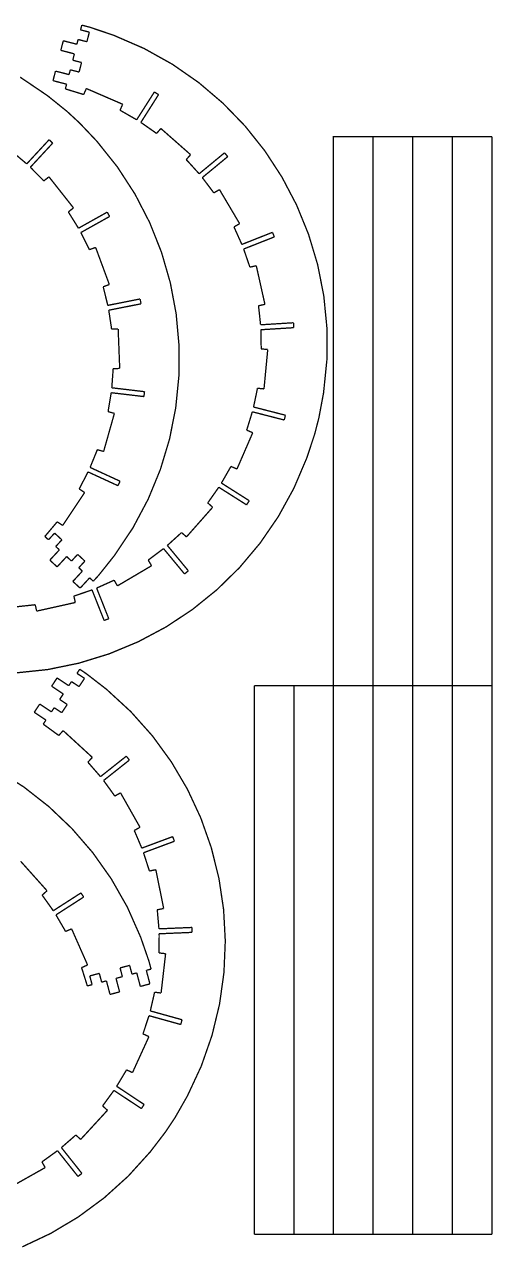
# Model space of a CAD drawing. Extents: x 0 to 30.9, y 0 to 15.1.
# Drawn here: x 25.3 to 30.88, y 0.34 to 14.95 of the extents above; entities that cross this region are included whole.
import ezdxf

# ---------------------------------------------------------------- set-up
doc = ezdxf.new("R2010")
doc.units = 0
doc.layers.get('0').update_dxf_attribs({"linetype": 'CONTINUOUS'})

msp = doc.modelspace()

# ---------------------------------------------------------------- linework, layer by layer
at = {"color": 5, "const_width": 0.015748}
for points in [[(25.1917, 7.20285), (25.5729, 7.24306), (25.9454, 7.3195), (26.3067, 7.43088), (26.6544, 7.57579), (26.9863, 7.75276), (27.2997, 7.96039), (27.5926, 8.19732), (27.8625, 8.46208), (28.1069, 8.75331), (28.3238, 9.0695), (28.5103, 9.40935), (28.6644, 9.77138), (28.7587, 10.0572), (28.7836, 10.1542), (28.8085, 10.2512), (28.8639, 10.5471), (28.9035, 10.9385), (28.904, 11.3262), (28.8667, 11.7077), (28.7931, 12.0808), (28.6843, 12.4429), (28.5421, 12.7917), (28.3676, 13.1248), (28.1624, 13.4399), (27.9276, 13.7346), (27.6649, 14.0064), (27.3756, 14.2531), (27.061, 14.4722), (26.7225, 14.6612), (26.3617, 14.8181), (26.0765, 14.9146), (25.9797, 14.9401)], [(25.965, 14.8831), (25.9797, 14.9401)], [(25.7294, 14.6387), (25.7589, 14.7532)], [(25.7589, 14.7532), (25.921, 14.7115)], [(25.921, 14.7115), (25.9357, 14.7687)], [(25.9357, 14.7687), (26.0406, 14.7418)], [(26.07, 14.8561), (25.965, 14.8831)], [(26.0406, 14.7418), (26.07, 14.8561)], [(25.8915, 14.5971), (25.7294, 14.6387)], [(25.8719, 14.5208), (25.8915, 14.5971)], [(25.9768, 14.4939), (25.8719, 14.5208)], [(25.9474, 14.3794), (25.9768, 14.4939)], [(26.1168, 8.29861), (26.1842, 8.37267), (26.3715, 8.60829), (26.5897, 8.93565), (26.7715, 9.27806), (26.9172, 9.63271), (27.0267, 9.99681), (27.1, 10.3677), (27.1375, 10.7425), (27.1392, 11.1186), (27.1053, 11.4931), (27.0357, 11.8633), (26.9307, 12.2266), (26.7904, 12.5799), (26.615, 12.9208), (26.4043, 13.2463), (26.1589, 13.5538), (25.9519, 13.7724), (25.8785, 13.8403), (25.805, 13.9083), (25.5707, 14.0975), (25.245, 14.3182)], [(25.6364, 14.2765), (25.6657, 14.391)], [(25.6657, 14.391), (25.8278, 14.3493)], [(25.8278, 14.3493), (25.8425, 14.4065)], [(25.8425, 14.4065), (25.9474, 14.3794)], [(25.7983, 14.2349), (25.6364, 14.2765)], [(25.7836, 14.1776), (25.7983, 14.2349)], [(26.0024, 14.1106), (25.9843, 14.1168), (25.8021, 14.1726), (25.7836, 14.1776)], [(26.0336, 14.1828), (26.0024, 14.1106)], [(26.4672, 13.995), (26.0336, 14.1828)], [(26.8456, 14.1415), (26.6343, 13.8091)], [(26.6842, 13.7774), (26.8953, 14.1099)], [(26.8953, 14.1099), (26.8456, 14.1415)], [(26.4358, 13.9228), (26.4672, 13.995)], [(26.6343, 13.8091), (26.6181, 13.8192), (26.4528, 13.9139), (26.4358, 13.9228)], [(26.8714, 13.6461), (26.8561, 13.6576), (26.7001, 13.767), (26.6842, 13.7774)], [(26.9236, 13.7051), (26.8714, 13.6461)], [(27.2778, 13.3926), (26.9236, 13.7051)], [(29.4546, 13.6065), (29.9269, 13.6065)], [(29.9269, 13.6065), (29.9269, 7.05138)], [(29.9269, 13.6065), (30.3994, 13.6065)], [(30.3994, 13.6065), (30.3994, 7.05138)], [(30.3994, 13.6065), (30.8718, 13.6065)], [(30.8718, 13.6065), (30.8718, 7.05138)], [(25.5896, 13.5713), (25.3222, 13.2821)], [(25.3656, 13.242), (25.6329, 13.5312)], [(25.6329, 13.5312), (25.5896, 13.5713)], [(25.3222, 13.2821), (25.3081, 13.2949), (25.1624, 13.4178), (25.1474, 13.4295)], [(27.2257, 13.3336), (27.2778, 13.3926)], [(27.3793, 13.1641), (27.3671, 13.1787), (27.239, 13.3199), (27.2257, 13.3336)], [(27.6829, 13.415), (27.3793, 13.1641)], [(27.4169, 13.1185), (27.7206, 13.3695)], [(27.7206, 13.3695), (27.6829, 13.415)], [(25.5263, 13.0793), (25.5133, 13.0933), (25.3794, 13.2289), (25.3656, 13.242)], [(25.5881, 13.128), (25.5263, 13.0793)], [(25.8806, 12.757), (25.5881, 13.128)], [(27.5544, 12.9358), (27.5436, 12.9515), (27.4289, 13.1038), (27.4169, 13.1185)], [(27.6222, 12.9759), (27.5544, 12.9358)], [(27.8626, 12.5691), (27.6222, 12.9759)], [(25.8187, 12.7082), (25.8806, 12.757)], [(25.9394, 12.514), (25.93, 12.5305), (25.8293, 12.6924), (25.8187, 12.7082)], [(26.2831, 12.7064), (25.9394, 12.514)], [(26.3119, 12.6549), (26.2831, 12.7064)], [(25.9683, 12.4625), (26.3119, 12.6549)], [(27.7949, 12.5291), (27.8626, 12.5691)], [(26.0708, 12.258), (26.0629, 12.2753), (25.9775, 12.4458), (25.9683, 12.4625)], [(27.8886, 12.3204), (27.8814, 12.3381), (27.8032, 12.512), (27.7949, 12.5291)], [(28.2547, 12.4653), (27.8886, 12.3204)], [(27.9103, 12.2655), (28.2765, 12.4104)], [(28.2765, 12.4104), (28.2547, 12.4653)], [(26.1447, 12.2853), (26.0708, 12.258)], [(26.3082, 11.842), (26.1447, 12.2853)], [(27.9846, 12.0492), (27.979, 12.0675), (27.9171, 12.2477), (27.9103, 12.2655)], [(28.0615, 12.0663), (27.9846, 12.0492)], [(28.1643, 11.6053), (28.0615, 12.0663)], [(26.2343, 11.8147), (26.3082, 11.842)], [(26.2892, 11.5927), (26.2853, 11.6114), (26.2396, 11.7964), (26.2343, 11.8147)], [(26.6754, 11.6695), (26.2892, 11.5927)], [(26.3006, 11.5348), (26.6869, 11.6116)], [(26.335, 11.3087), (26.3328, 11.3276), (26.3042, 11.5161), (26.3006, 11.5348)], [(26.6869, 11.6116), (26.6754, 11.6695)], [(28.0875, 11.5881), (28.1643, 11.6053)], [(28.1121, 11.3607), (28.1108, 11.3798), (28.0901, 11.5693), (28.0875, 11.5881)], [(26.4136, 11.3117), (26.335, 11.3087)], [(26.4322, 10.8396), (26.4136, 11.3117)], [(28.5053, 11.3853), (28.1121, 11.3607)], [(28.1158, 11.3018), (28.5089, 11.3264)], [(28.1197, 11.0731), (28.12, 11.0922), (28.1168, 11.2828), (28.1158, 11.3018)], [(28.5089, 11.3264), (28.5053, 11.3853)], [(28.1981, 11.0657), (28.1197, 11.0731)], [(28.1535, 10.5953), (28.1981, 11.0657)], [(26.3369, 10.6085), (26.339, 10.6274), (26.3528, 10.8175), (26.3535, 10.8366)], [(26.3535, 10.8366), (26.4322, 10.8396)], [(26.2928, 10.3241), (26.2965, 10.3428), (26.3276, 10.5309), (26.33, 10.5498)], [(26.33, 10.5498), (26.7211, 10.5035)], [(26.7281, 10.5621), (26.3369, 10.6085)], [(26.7211, 10.5035), (26.7281, 10.5621)], [(28.0283, 10.3789), (28.0328, 10.3975), (28.0718, 10.584), (28.075, 10.6028)], [(28.075, 10.6028), (28.1535, 10.5953)], [(28.4097, 10.2808), (28.0283, 10.3789)], [(26.2403, 9.84804), (26.3686, 10.3027)], [(26.3686, 10.3027), (26.2928, 10.3241)], [(27.9465, 10.103), (27.9528, 10.121), (28.0086, 10.3033), (28.0136, 10.3217)], [(28.0136, 10.3217), (28.395, 10.2236)], [(28.395, 10.2236), (28.4097, 10.2808)], [(28.0189, 10.0717), (27.9465, 10.103)], [(27.831, 9.63818), (28.0189, 10.0717)], [(26.0783, 9.65756), (26.0861, 9.67497), (26.1581, 9.85151), (26.1646, 9.86942)], [(26.1646, 9.86942), (26.2403, 9.84804)], [(26.436, 9.49268), (26.0783, 9.65756)], [(27.6451, 9.47103), (27.6551, 9.48725), (27.7499, 9.65261), (27.7588, 9.66949)], [(27.7588, 9.66949), (27.831, 9.63818)], [(25.9485, 9.40082), (25.9578, 9.41743), (26.0454, 9.58675), (26.0536, 9.60394)], [(26.0536, 9.60394), (26.4112, 9.43901)], [(26.4112, 9.43901), (26.436, 9.49268)], [(25.7515, 8.96425), (26.0139, 9.3571)], [(26.0139, 9.3571), (25.9485, 9.40082)], [(27.4821, 9.23394), (27.4936, 9.24918), (27.6031, 9.40522), (27.6133, 9.42117)], [(27.6133, 9.42117), (27.9458, 9.21001)], [(27.9775, 9.25988), (27.6451, 9.47103)], [(27.5411, 9.18181), (27.4821, 9.23394)], [(27.9458, 9.21001), (27.9775, 9.25988)], [(27.2286, 8.82758), (27.5411, 9.18181)], [(25.5386, 8.83317), (25.5514, 8.84733), (25.6742, 8.99306), (25.686, 9.00803)], [(25.686, 9.00803), (25.7515, 8.96425)], [(25.5821, 8.79297), (25.5386, 8.83317)], [(25.6556, 8.87244), (25.5821, 8.79297)], [(25.7422, 8.79232), (25.6556, 8.87244)], [(25.6688, 8.71278), (25.7422, 8.79232)], [(27.0001, 8.72601), (27.0146, 8.73833), (27.1558, 8.86638), (27.1696, 8.87967)], [(27.1696, 8.87967), (27.2286, 8.82758)], [(25.5985, 8.54986), (25.7121, 8.67269)], [(25.7121, 8.67269), (25.6688, 8.71278)], [(25.9301, 8.6186), (25.8567, 8.53907)], [(26.0168, 8.53842), (25.9301, 8.6186)], [(26.7718, 8.55089), (26.7875, 8.56179), (26.9397, 8.67643), (26.9546, 8.68842)], [(26.9546, 8.68842), (27.2056, 8.38488)], [(27.251, 8.42247), (27.0001, 8.72601)], [(25.6853, 8.46967), (25.5985, 8.54986)], [(25.7989, 8.59256), (25.6853, 8.46967)], [(25.8567, 8.53907), (25.7989, 8.59256)], [(25.9435, 8.45888), (26.0168, 8.53842)], [(26.4051, 8.24274), (26.8119, 8.48307)], [(26.8119, 8.48307), (26.7718, 8.55089)], [(25.8732, 8.29596), (25.9868, 8.41883)], [(25.9868, 8.41883), (25.9435, 8.45888)], [(26.0735, 8.33865), (25.9599, 8.21576)], [(26.1168, 8.29861), (26.0735, 8.33865)], [(27.2056, 8.38488), (27.251, 8.42247)], [(25.9599, 8.21576), (25.8732, 8.29596)], [(25.8853, 8.12076), (25.9035, 8.12631), (26.0838, 8.18826), (26.1015, 8.1951)], [(26.1015, 8.1951), (26.2464, 7.82883)], [(26.1565, 8.21679), (26.1742, 8.22401), (26.3479, 8.30214), (26.3651, 8.31054)], [(26.3014, 7.85058), (26.1565, 8.21679)], [(26.3651, 8.31054), (26.4051, 8.24274)], [(25.4413, 7.94103), (25.9024, 8.04389)], [(25.9024, 8.04389), (25.8853, 8.12076)], [(25.1967, 7.99322), (25.2157, 7.99457), (25.4053, 8.01519), (25.4242, 8.0179)], [(25.4242, 8.0179), (25.4413, 7.94103)], [(26.2464, 7.82883), (26.3014, 7.85058)], [(25.2689, 0.347657), (25.6106, 0.509386), (25.9369, 0.704372), (26.2454, 0.932129), (26.5331, 1.19206), (26.7972, 1.48361), (26.98, 1.72282), (27.0354, 1.80621), (27.0907, 1.88965), (27.2399, 2.1511), (27.4057, 2.50792), (27.5332, 2.87403), (27.6231, 3.24675), (27.6756, 3.62332), (27.6917, 4.00103), (27.6715, 4.37717), (27.6158, 4.74914), (27.5251, 5.1141), (27.4, 5.4694), (27.2408, 5.81233), (27.0482, 6.14019), (26.8228, 6.45025), (26.565, 6.73986), (26.2756, 7.00629), (26.0376, 7.19081), (25.9547, 7.24675)], [(25.9221, 7.19764), (25.9547, 7.24675)], [(26.0124, 7.13781), (25.9221, 7.19764)], [(25.6196, 7.044), (25.6847, 7.14247)], [(25.7589, 6.95156), (25.6196, 7.044)], [(25.6847, 7.14247), (25.8242, 7.04997)], [(25.8242, 7.04997), (25.8569, 7.09918)], [(25.8569, 7.09918), (25.9471, 7.03933)], [(25.9471, 7.03933), (26.0124, 7.13781)], [(28.5097, 7.05138), (28.0372, 7.05138)], [(28.0372, 7.05138), (28.0372, 0.496257)], [(29.9269, 7.05138), (29.4546, 7.05138)], [(29.4546, 0.496257), (29.4546, 7.05138)], [(30.3994, 7.05138), (29.9269, 7.05138)], [(29.9269, 0.496257), (29.9269, 7.05138)], [(30.8718, 7.05138), (30.3994, 7.05138)], [(30.3994, 0.496257), (30.3994, 7.05138)], [(30.8718, 0.496257), (30.8718, 7.05138)], [(25.7154, 6.8859), (25.7589, 6.95156)], [(25.8057, 6.82607), (25.7154, 6.8859)], [(25.4128, 6.73232), (25.4781, 6.83074)], [(25.5522, 6.63986), (25.4128, 6.73232)], [(25.4781, 6.83074), (25.6175, 6.73828)], [(25.6175, 6.73828), (25.6501, 6.78749)], [(25.6501, 6.78749), (25.7404, 6.72765)], [(25.7404, 6.72765), (25.8057, 6.82607)], [(25.5196, 6.5905), (25.5522, 6.63986)], [(25.7042, 6.45551), (25.6892, 6.46733), (25.5353, 6.57981), (25.5196, 6.5905)], [(25.7575, 6.51357), (25.7042, 6.45551)], [(26.1054, 6.19407), (25.7575, 6.51357)], [(26.0522, 6.13607), (26.1054, 6.19407)], [(26.2025, 5.9636), (26.1904, 5.97846), (26.0653, 6.12218), (26.0522, 6.13607)], [(26.511, 6.2085), (26.2025, 5.9636)], [(26.2392, 5.91737), (26.5476, 6.16228)], [(26.5476, 6.16228), (26.511, 6.2085)], [(26.8065, 3.66553), (26.7801, 3.76215), (26.6818, 4.04665), (26.5226, 4.40647), (26.3311, 4.7436), (26.11, 5.05675), (25.8614, 5.34446), (25.5878, 5.60531), (25.2915, 5.83806), (24.9751, 6.04124)], [(26.3731, 5.73193), (26.3624, 5.74783), (26.2508, 5.90235), (26.2392, 5.91737)], [(26.4417, 5.77061), (26.3731, 5.73193)], [(26.6739, 5.35926), (26.4417, 5.77061)], [(26.6054, 5.32053), (26.6739, 5.35926)], [(26.695, 5.11008), (26.6881, 5.12793), (26.6135, 5.30328), (26.6054, 5.32053)], [(27.064, 5.24767), (26.695, 5.11008)], [(26.7156, 5.05474), (27.0846, 5.19233)], [(27.0846, 5.19233), (27.064, 5.24767)], [(26.7857, 4.83703), (26.7804, 4.85542), (26.7221, 5.03683), (26.7156, 5.05474)], [(25.5651, 4.60097), (25.2503, 4.95313)], [(26.8628, 4.85265), (26.7857, 4.83703)], [(26.9567, 4.3896), (26.8628, 4.85265)], [(25.5064, 4.5485), (25.5651, 4.60097)], [(25.639, 4.36208), (25.6285, 4.37804), (25.5181, 4.53342), (25.5064, 4.5485)], [(25.97, 4.57547), (25.639, 4.36208)], [(25.671, 4.31244), (26.0019, 4.52582)], [(26.0019, 4.52582), (25.97, 4.57547)], [(26.8794, 4.37397), (26.9567, 4.3896)], [(25.786, 4.11475), (25.7771, 4.13157), (25.6811, 4.29633), (25.671, 4.31244)], [(26.8996, 4.14615), (26.8986, 4.16521), (26.8817, 4.35508), (26.8794, 4.37397)], [(25.8581, 4.14654), (25.786, 4.11475)], [(26.0488, 3.71431), (25.8581, 4.14654)], [(27.2931, 4.16297), (26.8996, 4.14615)], [(26.9015, 3.85846), (26.9022, 3.8775), (26.9028, 4.06814), (26.9021, 4.08718)], [(26.9021, 4.08718), (27.2957, 4.104)], [(27.2957, 4.104), (27.2931, 4.16297)], [(26.9797, 3.84944), (26.9015, 3.85846)], [(26.9258, 3.3801), (26.9797, 3.84944)], [(25.9767, 3.68251), (26.0488, 3.71431)], [(26.0451, 3.46431), (26.0401, 3.48269), (25.9831, 3.66456), (25.9767, 3.68251)], [(26.5506, 3.70985), (26.4364, 3.67969)], [(26.4364, 3.67969), (26.464, 3.57497)], [(26.5782, 3.60519), (26.5506, 3.70985)], [(26.8065, 3.66553), (26.7494, 3.65044)], [(26.7494, 3.65044), (26.7922, 3.48867)], [(26.189, 3.61426), (26.0747, 3.5841)], [(26.0747, 3.5841), (26.1025, 3.47944)], [(26.2165, 3.5096), (26.189, 3.61426)], [(26.2737, 3.52468), (26.2165, 3.5096)], [(26.3165, 3.3629), (26.2737, 3.52468)], [(26.464, 3.57497), (26.3879, 3.5549)], [(26.3879, 3.5549), (26.4307, 3.39312)], [(26.6353, 3.62028), (26.5782, 3.60519)], [(26.6781, 3.4585), (26.6353, 3.62028)], [(26.1025, 3.47944), (26.0451, 3.46431)], [(26.4307, 3.39312), (26.3165, 3.3629)], [(26.7922, 3.48867), (26.6781, 3.4585)], [(26.7964, 3.16618), (26.8014, 3.18463), (26.844, 3.37039), (26.8475, 3.38911)], [(26.8475, 3.38911), (26.9258, 3.3801)], [(26.7092, 2.89199), (26.7158, 2.90989), (26.7753, 3.09099), (26.7806, 3.10926)], [(26.7806, 3.10926), (27.16, 3.00369)], [(27.1758, 3.0606), (26.7964, 3.16618)], [(27.16, 3.00369), (27.1758, 3.0606)], [(26.5846, 2.42953), (26.7808, 2.85926)], [(26.7808, 2.85926), (26.7092, 2.89199)], [(26.3953, 2.26606), (26.4057, 2.28207), (26.5038, 2.44558), (26.5129, 2.46224)], [(26.5129, 2.46224), (26.5846, 2.42953)], [(26.2278, 2.03217), (26.2396, 2.04715), (26.3519, 2.20107), (26.3626, 2.21685)], [(26.3626, 2.21685), (26.691, 1.99918)], [(26.7236, 2.04839), (26.3953, 2.26606)], [(26.691, 1.99918), (26.7236, 2.04839)], [(25.9662, 1.63092), (26.2857, 1.97894)], [(26.2857, 1.97894), (26.2278, 2.03217)], [(25.7358, 1.5339), (25.7506, 1.5459), (25.8943, 1.67111), (25.9082, 1.68414)], [(25.9082, 1.68414), (25.9662, 1.63092)], [(25.5042, 1.36328), (25.52, 1.37392), (25.6744, 1.48546), (25.6896, 1.49718)], [(25.6896, 1.49718), (25.9344, 1.18875)], [(25.9807, 1.22548), (25.7358, 1.5339)], [(25.5429, 1.29471), (25.5042, 1.36328)], [(25.1314, 1.06245), (25.5429, 1.29471)], [(25.9344, 1.18875), (25.9807, 1.22548)], [(28.0372, 0.496257), (28.5097, 0.496257)], [(28.9821, 0.496257), (29.4546, 0.496257)], [(29.4546, 0.496257), (29.9269, 0.496257)], [(29.9269, 0.496257), (30.3994, 0.496257)], [(30.3994, 0.496257), (30.8718, 0.496257)]]:
    msp.add_lwpolyline(points, dxfattribs=at)
for points in [[(28.9821, 13.6065), (29.4546, 13.6065), (29.4546, 7.05138), (28.9821, 7.05138), (28.9821, 13.6065)], [(28.5097, 7.05138), (28.9821, 7.05138), (28.9821, 0.496257), (28.5097, 0.496257), (28.5097, 7.05138)]]:
    msp.add_lwpolyline(points, close=True, dxfattribs=at)

doc.saveas('drawing.dxf')
